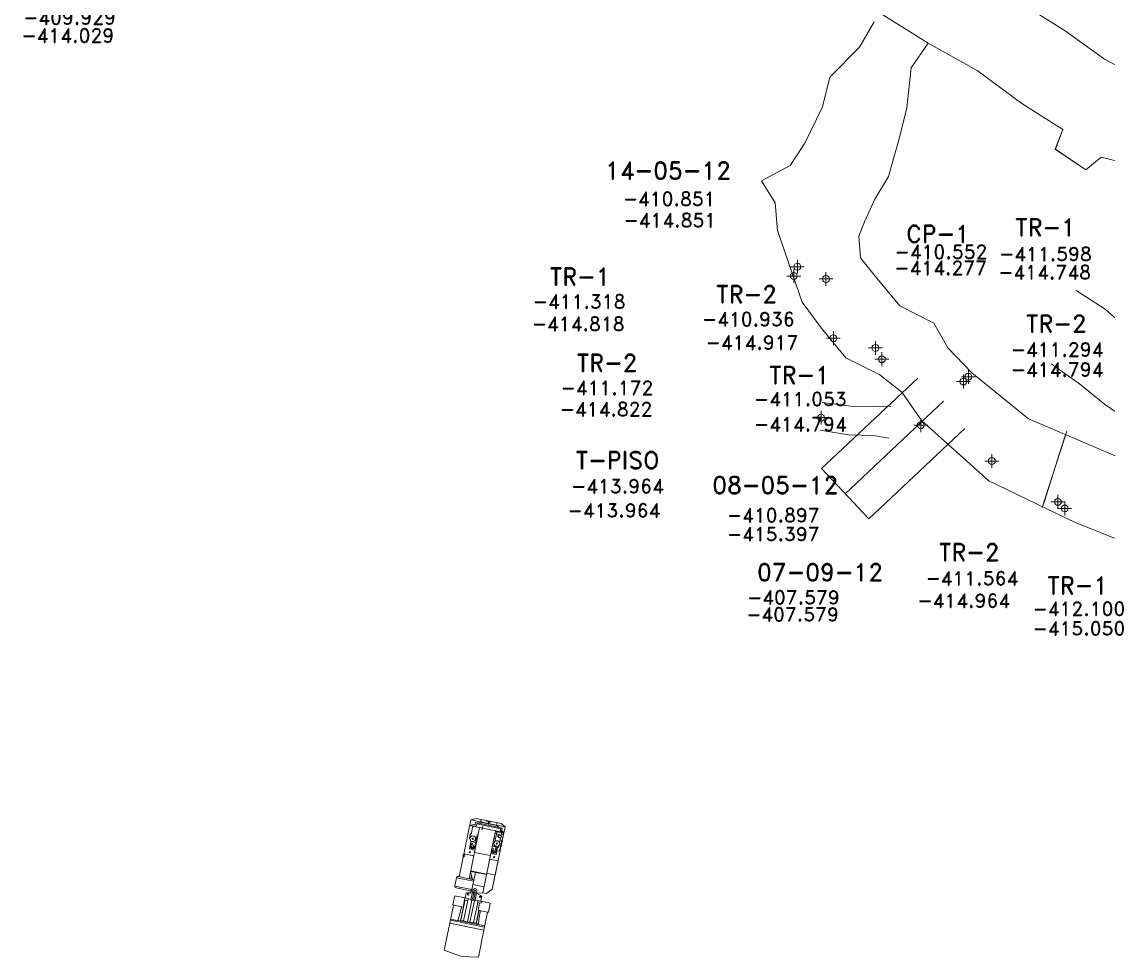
# Model space of a CAD drawing. Extents: x -47776 to 11079, y 0 to 10209.
# Drawn here: x 10543.3 to 10621.8, y 9814.3 to 9881.9 of the extents above; entities that cross this region are included whole.
import ezdxf
from ezdxf.enums import TextEntityAlignment as Align

# ---------------------------------------------------------------- set-up
doc = ezdxf.new("R2010")
doc.units = 0
doc.header["$MEASUREMENT"] = 0
doc.header["$PDMODE"] = 34
doc.header["$PDSIZE"] = 0.5
for name, color, linetype in [('CF-480-7855-EW-FIC', 226, 'Continuous'), ('CF-480-7855-EW-SCR', 226, 'Continuous'), ('SCOPP-', 5, 'Continuous'), ('TALLER-480-6-FIC', 5, 'Continuous'), ('TALLER-480-6-SCR', 4, 'Continuous')]:
    doc.layers.add(name, color=color, linetype=linetype)
doc.styles.add('ROMAND', font='ROMAND.SHX')
doc.styles.add('ROMANS', font='ROMANS.SHX', dxfattribs={"width": 2.5})

# ---------------------------------------------------------------- blocks, each defined once
blk = doc.blocks.new('F2')
at = {"lineweight": 0}
blk.add_point((0, 0), dxfattribs=at)
at = {"lineweight": 0, "style": 'ROMAND'}
for tag, height, p in [('NOMBRE', 1.25, (0.201, 6.617)), ('CIELO', 1, (0.136, 4.616)), ('PISO', 1, (0.136, 3.247))]:
    blk.add_attdef(tag, text='', height=height, dxfattribs=at).set_placement(p, align=Align.CENTER)
at = {"lineweight": 0, "style": 'ROMANS', "flags": 1}
for tag, p in [('MINA', (-0.074, -3.255)), ('LOCALIZACION', (-0.074, -4.928)), ('ESTRUCTURA', (-0.074, -6.618)), ('NIVEL', (-0.074, -8.29)), ('OBRA', (-0.074, -10.121)), ('FECHA', (-0.074, -11.793)), ('ATRAS', (-0.074, -13.483)), ('TOPOGRAFO', (2.675, -15.297))]:
    blk.add_attdef(tag, text='', height=1.25, dxfattribs=at).set_placement(p, align=Align.CENTER)

msp = doc.modelspace()

# ---------------------------------------------------------------- linework, layer by layer
at = {"color": 6, "linetype": 'Continuous', "lineweight": 0, "elevation": -411.089, "flags": 128}
msp.add_lwpolyline([(10608.782, 9880.315), (10601.958, 9884.612)], dxfattribs=at)
at = {"color": 3, "linetype": 'Continuous', "lineweight": 0, "elevation": -415.006, "flags": 128}
msp.add_lwpolyline([(10611.436, 9852.474), (10604.497, 9845.951), (10601.079, 9849.587), (10608.034, 9856.124)], dxfattribs=at)
at = {"color": 1, "linetype": 'Continuous', "lineweight": 0, "flags": 128}
msp.add_lwpolyline([(10602.792, 9847.766), (10609.894, 9854.442)], dxfattribs=at)
at = {"layer": 'CF-480-7855-EW-SCR', "color": 5, "linetype": 'Continuous', "lineweight": 0}
for points in [[(10599.31, 9893.06, -409.125), (10601.432, 9891.556, -409.898), (10604.768, 9889.34, -410), (10608.016, 9887.759, -409.801), (10611.868, 9885.237, -410.003), (10615.272, 9883.33, -410.105), (10618.659, 9881.201, -410.507), (10621.515, 9879.155, -410.508), (10623.285, 9878.219, -410.609), (10623.543, 9878.065, -410.609), (10623.543, 9878.065, -410.609)], [(10599.31, 9893.06, -413.525), (10601.432, 9891.556, -413.898), (10604.768, 9889.34, -414.1), (10608.016, 9887.759, -414.101), (10611.868, 9885.237, -414.103), (10615.272, 9883.33, -414.005), (10618.659, 9881.201, -414.107), (10621.515, 9879.155, -414.208), (10623.285, 9878.219, -414.209), (10623.543, 9878.065, -414.209), (10623.543, 9878.065, -414.209)], [(10604.88, 9881.87, -411.089), (10603.824, 9880.031, -410.76), (10601.673, 9877.874, -410.321), (10601.137, 9875.72, -410.491), (10599.878, 9873.1, -410.651), (10598.803, 9871.484, -410.925), (10596.743, 9870.367, -411), (10597.729, 9868.79, -410.985), (10597.899, 9866.785, -410.76), (10599.667, 9861.619, -410.851)], [(10604.88, 9881.87, -414.789), (10603.824, 9880.031, -415.06), (10601.673, 9877.874, -414.921), (10601.137, 9875.72, -414.991), (10599.878, 9873.1, -415.051), (10598.803, 9871.484, -414.925), (10596.743, 9870.367, -415), (10597.729, 9868.79, -414.985), (10597.899, 9866.785, -414.96), (10599.667, 9861.619, -414.851)], [(10608.782, 9880.315, -411.089), (10607.54, 9878.55, -410.76), (10607.246, 9875.653, -410.321), (10606.711, 9873.499, -410.491), (10605.916, 9870.694, -410.651), (10604.934, 9869.04, -410.925), (10604.175, 9867.405, -411), (10603.767, 9866.383, -410.985), (10603.882, 9864.816, -410.76), (10603.882, 9864.816, -410.76)], [(10608.782, 9880.315, -414.789), (10607.54, 9878.55, -415.06), (10607.246, 9875.653, -414.921), (10606.711, 9873.499, -414.991), (10605.916, 9870.694, -415.051), (10604.934, 9869.04, -414.925), (10604.175, 9867.405, -415), (10603.767, 9866.383, -414.985), (10603.882, 9864.816, -414.96), (10603.882, 9864.816, -414.96)], [(10608.782, 9880.315, -411.089), (10612.308, 9878.344, -410.105), (10615.543, 9875.957, -410.507), (10618.5, 9874.083, -410.508), (10617.96, 9872.67, -410.609), (10620.162, 9871.161, -410.609), (10621.27, 9872.088, -410.41)], [(10608.782, 9880.315, -414.789), (10612.308, 9878.344, -414.005), (10615.543, 9875.957, -414.107), (10618.5, 9874.083, -414.208), (10617.963, 9872.667, -414.209), (10620.171, 9871.161, -414.209), (10621.27, 9872.088, -414.31)], [(10621.27, 9872.088, -414.31), (10621.27, 9872.088, -414.31), (10623.026, 9871.651, -414.667), (10625.644, 9870.184, -414.67), (10628.211, 9868.631, -414.673)], [(10621.27, 9872.088, -410.41), (10621.27, 9872.088, -410.41), (10623.026, 9871.651, -410.367), (10625.644, 9870.184, -410.07), (10628.211, 9868.631, -410.073)], [(10603.882, 9864.816, -410.76), (10604.938, 9863.493, -410.972), (10606.732, 9861.336, -410.975), (10609.181, 9860.085, -411.086), (10610.204, 9858.297, -411.117), (10611.935, 9856.495, -411.13)], [(10603.882, 9864.816, -414.96), (10604.938, 9863.493, -414.772), (10606.732, 9861.336, -414.775), (10609.181, 9860.085, -414.786), (10610.204, 9858.297, -414.717), (10611.935, 9856.495, -414.73)], [(10619.473, 9862.44, -408.908), (10621.548, 9861.093, -408.959), (10623.336, 9859.528, -408.807), (10625.57, 9858.338, -408.961), (10628.026, 9857.177, -409.019)], [(10619.473, 9862.44, -413.008), (10621.548, 9861.093, -413.059), (10623.336, 9859.528, -413.007), (10625.57, 9858.338, -412.961), (10628.026, 9857.177, -413.019)], [(10599.667, 9861.619, -410.851), (10601.043, 9859.753, -410.972), (10602.837, 9857.596, -410.975), (10605.286, 9856.345, -411.086), (10606.886, 9855.111, -411.117), (10608.328, 9853.032, -411.13)], [(10599.667, 9861.619, -414.851), (10601.043, 9859.753, -414.772), (10602.837, 9857.596, -414.775), (10605.286, 9856.345, -414.786), (10606.886, 9855.111, -414.717), (10608.328, 9853.032, -414.73)], [(10617.655, 9857.143, -408.908), (10619.697, 9855.702, -408.959), (10621.518, 9854.231, -408.807), (10623.655, 9852.757, -408.961), (10626.338, 9852.259, -409.019)], [(10617.655, 9857.143, -413.008), (10619.697, 9855.702, -413.059), (10621.518, 9854.231, -413.007), (10623.655, 9852.757, -412.961), (10626.338, 9852.259, -413.019)], [(10611.935, 9856.495, -411.13), (10616.014, 9853.174, -410.881), (10621.108, 9851.017, -411.215), (10623.778, 9849.849, -411.14), (10626.479, 9848.776, -410.966), (10629.271, 9847.989, -410.891), (10632.571, 9848.015, -410.591)], [(10611.935, 9856.495, -414.73), (10616.013, 9853.174, -415.281), (10621.108, 9851.017, -415.215), (10623.778, 9849.849, -415.14), (10626.479, 9848.776, -415.266), (10629.271, 9847.989, -415.091), (10632.571, 9848.015, -413.891)], [(10601.131, 9854.362, -407.579), (10603.193, 9854.104, -407.925), (10604.995, 9854.067, -409.007), (10606.114, 9854.082, -409.776)], [(10601.131, 9854.362, -409.579), (10603.193, 9854.104, -410.925), (10604.995, 9854.067, -412.007), (10606.114, 9854.082, -412.776)], [(10608.328, 9853.032, -411.13), (10613.159, 9848.706, -410.881), (10619.404, 9845.682, -411.215), (10622.105, 9844.61, -411.14), (10624.866, 9843.727, -410.966), (10627.536, 9842.559, -410.891), (10631.761, 9840.579, -409.746)], [(10608.328, 9853.032, -414.73), (10613.159, 9848.706, -415.281), (10619.404, 9845.682, -415.215), (10622.105, 9844.61, -415.14), (10624.866, 9843.727, -415.266), (10627.536, 9842.559, -415.091), (10631.761, 9840.579, -414.146)], [(10600.979, 9852.368, -407.579), (10603.033, 9852.01, -407.925), (10604.836, 9851.973, -409.007), (10605.939, 9851.789, -409.776)], [(10600.979, 9852.368, -409.579), (10603.033, 9852.01, -410.925), (10604.836, 9851.973, -412.007), (10605.939, 9851.789, -412.776)]]:
    msp.add_polyline3d(points, dxfattribs=at)
at = {"layer": 'SCOPP-', "color": 1, "linetype": 'Continuous', "lineweight": 0, "flags": 128}
for points in [[(10575.753, 9824.202), (10574.914, 9820.096)], [(10576.064, 9823.902), (10575.669, 9823.793)], [(10575.753, 9824.202), (10576.147, 9824.31), (10577.95, 9823.942), (10578.222, 9823.697), (10577.604, 9823.824), (10575.753, 9824.202)], [(10576.091, 9824.003), (10576.033, 9823.719)], [(10576.091, 9824.003), (10578.006, 9823.612)], [(10576.198, 9823.981), (10576.14, 9823.697)], [(10576.184, 9823.909), (10577.9, 9823.559)], [(10576.467, 9824.056), (10576.246, 9823.971)], [(10576.414, 9824.035), (10577.639, 9823.785)], [(10576.504, 9824.237), (10576.467, 9824.056)], [(10576.871, 9824.088), (10577.162, 9824.028)], [(10577.03, 9823.91), (10577.01, 9823.815)], [(10577.641, 9824.005), (10577.604, 9823.824)], [(10577.604, 9823.824), (10577.748, 9823.664)], [(10576.384, 9823.647), (10575.629, 9819.95)], [(10575.956, 9823.735), (10575.88, 9823.684), (10575.791, 9823.245), (10575.701, 9823.137), (10575.649, 9822.885), (10575.686, 9822.808)], [(10575.669, 9823.793), (10578.138, 9823.289)], [(10576.139, 9822.446), (10576.076, 9822.459), (10576.206, 9823.097), (10576.269, 9823.084)], [(10576.586, 9823.693), (10576.547, 9823.5), (10576.579, 9823.493), (10576.619, 9823.686), (10576.586, 9823.693)], [(10577.521, 9823.415), (10576.605, 9818.933)], [(10578.222, 9823.697), (10577.302, 9819.197)], [(10577.609, 9823.211), (10577.503, 9823.233), (10577.423, 9822.843), (10577.529, 9822.821)], [(10577.645, 9823.39), (10577.493, 9822.643)], [(10577.511, 9823.365), (10578.042, 9823.256), (10578.138, 9823.289)], [(10577.603, 9823.182), (10577.94, 9823.114), (10577.982, 9823.321)], [(10577.741, 9823.057), (10577.696, 9823.066), (10577.686, 9823.018), (10577.729, 9823.009)], [(10577.915, 9823.63), (10577.857, 9823.346)], [(10577.94, 9823.114), (10577.929, 9823.059)], [(10577.946, 9823.142), (10578.102, 9823.111)], [(10578.006, 9823.612), (10577.948, 9823.328)], [(10577.971, 9823.44), (10578.138, 9823.289)], [(10578.106, 9823.295), (10578.07, 9823.117)], [(10576.05, 9822.014), (10575.645, 9822.097), (10575.758, 9822.647), (10576.1, 9822.577)], [(10576.057, 9822.287), (10576.046, 9822.233), (10575.977, 9822.132), (10575.857, 9822.109), (10575.755, 9822.177), (10575.732, 9822.298), (10575.782, 9822.541), (10575.871, 9822.523)], [(10575.821, 9822.28), (10575.732, 9822.298)], [(10575.848, 9822.412), (10575.759, 9822.43)], [(10575.871, 9822.523), (10575.821, 9822.28), (10575.831, 9822.227), (10575.875, 9822.197), (10575.927, 9822.208), (10575.957, 9822.252), (10575.968, 9822.305)], [(10575.967, 9822.39), (10576.089, 9822.365), (10576.073, 9822.284), (10575.951, 9822.309), (10575.967, 9822.39)], [(10575.957, 9822.252), (10576.046, 9822.233)], [(10577.424, 9822.306), (10577.3, 9822.332)], [(10577.785, 9822.353), (10577.754, 9822.202), (10577.417, 9822.271), (10577.442, 9822.395)], [(10577.99, 9822.727), (10577.827, 9821.928), (10577.632, 9821.968)], [(10577.901, 9822.922), (10577.824, 9822.547)], [(10577.866, 9822.752), (10578.022, 9822.72)], [(10577.942, 9823.016), (10577.995, 9823.005), (10577.985, 9822.957), (10577.935, 9822.967)], [(10575.964, 9821.592), (10575.249, 9821.738)], [(10575.833, 9822.225), (10575.812, 9822.125)], [(10575.92, 9822.204), (10575.9, 9822.106)], [(10576.017, 9821.85), (10577.154, 9821.617)], [(10577.683, 9822.216), (10577.578, 9821.702), (10577.187, 9821.782)], [(10577.404, 9822.097), (10577.281, 9822.122), (10577.265, 9822.04), (10577.387, 9822.015), (10577.404, 9822.097)], [(10577.28, 9822.037), (10577.27, 9821.983), (10577.293, 9821.863), (10577.395, 9821.794), (10577.515, 9821.818), (10577.584, 9821.919), (10577.633, 9822.163), (10577.544, 9822.181)], [(10577.359, 9821.965), (10577.27, 9821.983)], [(10577.373, 9821.907), (10577.353, 9821.809)], [(10577.544, 9822.181), (10577.495, 9821.937), (10577.465, 9821.893), (10577.413, 9821.883), (10577.369, 9821.913), (10577.359, 9821.965), (10577.37, 9822.019)], [(10577.462, 9821.892), (10577.442, 9821.792)], [(10577.495, 9821.937), (10577.584, 9821.919)], [(10577.522, 9822.07), (10577.611, 9822.051)], [(10575.648, 9819.083), (10576.01, 9818.916), (10576.605, 9818.933), (10576.879, 9818.877), (10577.302, 9819.197), (10577.718, 9821.234)], [(10577.718, 9821.234), (10577.101, 9821.36)], [(10576.082, 9820.408), (10575.829, 9819.168), (10574.587, 9819.422)], [(10574.587, 9819.422), (10574.708, 9820.015)], [(10574.85, 9820.109), (10574.788, 9820.105), (10574.736, 9820.071), (10574.708, 9820.015)], [(10575.95, 9819.762), (10574.708, 9820.015)], [(10574.85, 9820.109), (10574.952, 9820.287)], [(10574.85, 9820.109), (10575.856, 9819.903)], [(10575.86, 9819.903), (10575.736, 9820.481)], [(10575.737, 9820.478), (10576.874, 9820.246)], [(10576.874, 9820.246), (10575.737, 9820.478)], [(10575.743, 9820.511), (10576.88, 9820.279)], [(10576.88, 9820.279), (10575.743, 9820.511)], [(10575.807, 9820.147), (10575.761, 9819.923)], [(10575.856, 9819.903), (10575.912, 9819.875), (10575.946, 9819.824), (10575.95, 9819.762)], [(10577.511, 9820.217), (10576.893, 9820.343)], [(10574.681, 9819.28), (10574.625, 9819.308), (10574.591, 9819.36), (10574.587, 9819.422)], [(10575.687, 9819.075), (10574.681, 9819.28)], [(10575.829, 9819.168), (10575.801, 9819.113), (10575.749, 9819.079), (10575.687, 9819.075)], [(10575.902, 9819.527), (10576.694, 9819.365)], [(10573.827, 9814.777), (10575.074, 9814.337), (10576.296, 9814.272), (10576.697, 9816.233), (10576.964, 9817.54), (10577.016, 9817.529), (10577.152, 9818.193), (10576.411, 9818.345), (10576.41, 9818.336), (10576.52, 9818.313), (10576.492, 9818.177), (10576.237, 9818.229), (10576.265, 9818.366), (10576.41, 9818.336)], [(10575.329, 9818.557), (10575.33, 9818.565), (10574.59, 9818.717), (10574.454, 9818.052), (10575.195, 9817.901), (10575.301, 9818.421)], [(10575.316, 9818.417), (10575.004, 9816.891)], [(10575.335, 9818.414), (10575.04, 9816.97)], [(10575.522, 9818.375), (10575.224, 9816.916)], [(10575.567, 9818.508), (10575.539, 9818.372), (10575.284, 9818.424), (10575.312, 9818.56), (10575.567, 9818.508)], [(10575.798, 9819.014), (10575.725, 9818.935), (10575.419, 9818.921), (10575.344, 9818.554)], [(10575.819, 9818.395), (10575.5, 9816.834)], [(10575.785, 9818.445), (10575.563, 9818.49)], [(10576.006, 9818.356), (10575.688, 9816.798)], [(10575.864, 9818.983), (10575.756, 9818.451)], [(10576.261, 9818.348), (10576.048, 9818.391), (10576.04, 9818.349), (10575.776, 9818.403), (10575.792, 9818.48), (10576.056, 9818.426), (10576.048, 9818.391)], [(10575.957, 9818.941), (10575.957, 9818.941), (10575.86, 9818.466)], [(10576.062, 9818.918), (10575.965, 9818.445), (10575.965, 9818.445)], [(10576.164, 9818.921), (10576.055, 9818.39)], [(10576.237, 9818.923), (10576.273, 9818.823), (10576.555, 9818.688), (10576.482, 9818.33)], [(10574.228, 9816.738), (10574.495, 9818.044)], [(10574.803, 9816.932), (10574.942, 9817.314), (10575.067, 9817.927)], [(10576.246, 9818.228), (10575.947, 9816.766)], [(10576.327, 9817.67), (10576.137, 9816.743)], [(10576.347, 9817.666), (10576.141, 9816.659)], [(10576.964, 9817.54), (10576.276, 9817.68), (10576.382, 9818.2)], [(10576.446, 9817.645), (10576.321, 9817.032), (10576.299, 9816.626)], [(10574.273, 9816.96), (10576.742, 9816.456)], [(10574.289, 9817.037), (10576.758, 9816.533)], [(10574.98, 9816.896), (10574.998, 9816.983), (10575.384, 9816.869), (10575.58, 9816.811), (10576.215, 9816.734), (10576.198, 9816.647)], [(10575.384, 9816.869), (10575.373, 9816.815)], [(10575.832, 9816.78), (10575.82, 9816.724)], [(10576.697, 9816.233), (10574.228, 9816.738), (10573.827, 9814.777)]]:
    msp.add_lwpolyline(points, dxfattribs=at)
at = {"layer": 'SCOPP-', "color": 1, "linetype": 'Continuous', "lineweight": 0}
for centre, radius in [((10577.058, 9824.049), 0.0574), ((10575.89, 9822.841), 0.206), ((10577.836, 9823.007), 0.107), ((10575.89, 9822.841), 0.0496), ((10577.627, 9822.487), 0.206), ((10577.627, 9822.487), 0.0496), ((10575.245, 9821.607), 0.0809), ((10575.679, 9821.868), 0.0426), ((10577.441, 9821.508), 0.0426), ((10576.041, 9819.085), 0.153), ((10576.041, 9819.085), 0.0539), ((10575.551, 9818.813), 0.0462), ((10576.418, 9818.636), 0.0462)]:
    msp.add_circle(centre, radius, dxfattribs=at)
at = {"layer": 'TALLER-480-6-SCR', "color": 5, "linetype": 'Continuous', "lineweight": 0}
msp.add_polyline3d([(10617.019, 9846.759, -415.281), (10618.784, 9852.284, -415.281), (10618.784, 9852.284, -412.729), (10618.608, 9851.731, -411.436), (10618.123, 9850.212, -410.881), (10617.681, 9848.831, -410.881), (10617.196, 9847.311, -411.436), (10617.019, 9846.759, -412.729), (10617.019, 9846.759, -415.281)], dxfattribs=at)

# ---------------------------------------------------------------- block references
at = {"layer": 'CF-480-7855-EW-FIC', "color": 8, "linetype": 'Continuous', "lineweight": 0}
ref = msp.add_blockref('F2', (10560.525, 9883.846, -409.929), dxfattribs=at)
ref.add_attrib('NOMBRE', '24-05-12', dxfattribs={"layer": '0', "lineweight": 0, "height": 1.25, "style": 'ROMAND'}).set_placement((10547.711, 9883.044, -409.929), align=Align.CENTER)
ref.add_attrib('CIELO', '-409.929', dxfattribs={"layer": '0', "lineweight": 0, "height": 1, "style": 'ROMAND'}).set_placement((10546.777, 9881.676, -409.929), align=Align.CENTER)
ref.add_attrib('PISO', '-414.029', dxfattribs={"layer": '0', "lineweight": 0, "height": 1, "style": 'ROMAND'}).set_placement((10546.653, 9880.37, -409.929), align=Align.CENTER)
at = {"layer": 'TALLER-480-6-FIC', "color": 1, "linetype": 'Continuous', "lineweight": 0}
ref = msp.add_blockref('F2', (10601.398, 9863.281, -410.851), dxfattribs=at)
ref.add_attrib('NOMBRE', '14-05-12', dxfattribs={"layer": '0', "lineweight": 0, "height": 1.25, "style": 'ROMAND'}).set_placement((10589.989, 9870.49, -410.851), align=Align.CENTER)
ref.add_attrib('CIELO', '-410.851', dxfattribs={"layer": '0', "lineweight": 0, "height": 1, "style": 'ROMAND'}).set_placement((10590.083, 9868.576, -410.851), align=Align.CENTER)
ref.add_attrib('PISO', '-414.851', dxfattribs={"layer": '0', "lineweight": 0, "height": 1, "style": 'ROMAND'}).set_placement((10590.129, 9867.034, -410.851), align=Align.CENTER)
ref = msp.add_blockref('F2', (10608.245, 9852.716, -410.552), dxfattribs=at)
ref.add_attrib('NOMBRE', 'CP-1', dxfattribs={"layer": '0', "lineweight": 0, "height": 1.25, "style": 'ROMAND'}).set_placement((10609.494, 9865.914, -410.552), align=Align.CENTER)
ref.add_attrib('CIELO', '-410.552', dxfattribs={"layer": '0', "lineweight": 0, "height": 1, "style": 'ROMAND'}).set_placement((10609.714, 9864.742, -410.552), align=Align.CENTER)
ref.add_attrib('PISO', '-414.277', dxfattribs={"layer": '0', "lineweight": 0, "height": 1, "style": 'ROMAND'}).set_placement((10609.688, 9863.584, -410.552), align=Align.CENTER)
ref = msp.add_blockref('F2', (10611.687, 9856.218, -411.598), dxfattribs=at)
ref.add_attrib('NOMBRE', 'TR-1', dxfattribs={"layer": '0', "lineweight": 0, "height": 1.25, "style": 'ROMAND'}).set_placement((10617.252, 9866.39, -411.598), align=Align.CENTER)
ref.add_attrib('CIELO', '-411.598', dxfattribs={"layer": '0', "lineweight": 0, "height": 1, "style": 'ROMAND'}).set_placement((10617.252, 9864.59, -411.598), align=Align.CENTER)
ref.add_attrib('PISO', '-414.748', dxfattribs={"layer": '0', "lineweight": 0, "height": 1, "style": 'ROMAND'}).set_placement((10617.192, 9863.269, -411.598), align=Align.CENTER)
ref = msp.add_blockref('F2', (10599.332, 9864.168, -411.172), dxfattribs=at)
ref.add_attrib('NOMBRE', 'TR-2', dxfattribs={"layer": '0', "lineweight": 0, "height": 1.25, "style": 'ROMAND'}).set_placement((10585.591, 9856.595, -411.172), align=Align.CENTER)
ref.add_attrib('CIELO', '-411.172', dxfattribs={"layer": '0', "lineweight": 0, "height": 1, "style": 'ROMAND'}).set_placement((10585.591, 9854.919, -411.172), align=Align.CENTER)
ref.add_attrib('PISO', '-414.822', dxfattribs={"layer": '0', "lineweight": 0, "height": 1, "style": 'ROMAND'}).set_placement((10585.524, 9853.377, -411.172), align=Align.CENTER)
ref = msp.add_blockref('F2', (10599.074, 9863.492, -411.318), dxfattribs=at)
ref.add_attrib('NOMBRE', 'TR-1', dxfattribs={"layer": '0', "lineweight": 0, "height": 1.25, "style": 'ROMAND'}).set_placement((10583.644, 9862.83, -411.318), align=Align.CENTER)
ref.add_attrib('CIELO', '-411.318', dxfattribs={"layer": '0', "lineweight": 0, "height": 1, "style": 'ROMAND'}).set_placement((10583.577, 9861.154, -411.318), align=Align.CENTER)
ref.add_attrib('PISO', '-414.818', dxfattribs={"layer": '0', "lineweight": 0, "height": 1, "style": 'ROMAND'}).set_placement((10583.51, 9859.545, -411.318), align=Align.CENTER)
ref = msp.add_blockref('F2', (10604.969, 9858.299, -410.936), dxfattribs=at)
ref.add_attrib('NOMBRE', 'TR-2', dxfattribs={"layer": '0', "lineweight": 0, "height": 1.25, "style": 'ROMAND'}).set_placement((10595.662, 9861.55, -410.936), align=Align.CENTER)
ref.add_attrib('CIELO', '-410.936', dxfattribs={"layer": '0', "lineweight": 0, "height": 1, "style": 'ROMAND'}).set_placement((10595.796, 9859.874, -410.936), align=Align.CENTER)
ref.add_attrib('PISO', '-414.917', dxfattribs={"layer": '0', "lineweight": 0, "height": 1, "style": 'ROMAND'}).set_placement((10596.065, 9858.198, -410.936), align=Align.CENTER)
ref = msp.add_blockref('F2', (10611.32, 9855.873, -411.294), dxfattribs=at)
ref.add_attrib('NOMBRE', 'TR-2', dxfattribs={"layer": '0', "lineweight": 0, "height": 1.25, "style": 'ROMAND'}).set_placement((10618.033, 9859.428, -411.294), align=Align.CENTER)
ref.add_attrib('CIELO', '-411.294', dxfattribs={"layer": '0', "lineweight": 0, "height": 1, "style": 'ROMAND'}).set_placement((10618.093, 9857.687, -411.294), align=Align.CENTER)
ref.add_attrib('PISO', '-414.794', dxfattribs={"layer": '0', "lineweight": 0, "height": 1, "style": 'ROMAND'}).set_placement((10618.093, 9856.246, -411.294), align=Align.CENTER)
ref = msp.add_blockref('F2', (10601.932, 9859, -413.964), dxfattribs=at)
ref.add_attrib('NOMBRE', 'T-PISO', dxfattribs={"layer": '0', "lineweight": 0, "height": 1.25, "style": 'ROMAND'}).set_placement((10586.347, 9849.566, -413.964), align=Align.CENTER)
ref.add_attrib('CIELO', '-413.964', dxfattribs={"layer": '0', "lineweight": 0, "height": 1, "style": 'ROMAND'}).set_placement((10586.347, 9847.815, -413.964), align=Align.CENTER)
ref.add_attrib('PISO', '-413.964', dxfattribs={"layer": '0', "lineweight": 0, "height": 1, "style": 'ROMAND'}).set_placement((10586.097, 9846.065, -413.964), align=Align.CENTER)
ref = msp.add_blockref('F2', (10605.434, 9857.485, -411.053), dxfattribs=at)
ref.add_attrib('NOMBRE', 'TR-1', dxfattribs={"layer": '0', "lineweight": 0, "height": 1.25, "style": 'ROMAND'}).set_placement((10599.488, 9855.717, -411.053), align=Align.CENTER)
ref.add_attrib('CIELO', '-411.053', dxfattribs={"layer": '0', "lineweight": 0, "height": 1, "style": 'ROMAND'}).set_placement((10599.556, 9854.108, -411.053), align=Align.CENTER)
ref.add_attrib('PISO', '-414.794', dxfattribs={"layer": '0', "lineweight": 0, "height": 1, "style": 'ROMAND'}).set_placement((10599.556, 9852.298, -411.053), align=Align.CENTER)
ref = msp.add_blockref('F2', (10601.047, 9853.265, -407.579), dxfattribs=at)
ref.add_attrib('NOMBRE', '07-09-12', dxfattribs={"layer": '0', "lineweight": 0, "height": 1.25, "style": 'ROMAND'}).set_placement((10600.973, 9841.472, -407.579), align=Align.CENTER)
ref.add_attrib('CIELO', '-407.579', dxfattribs={"layer": '0', "lineweight": 0, "height": 1, "style": 'ROMAND'}).set_placement((10599.053, 9839.777, -407.579), align=Align.CENTER)
ref.add_attrib('PISO', '-407.579', dxfattribs={"layer": '0', "lineweight": 0, "height": 1, "style": 'ROMAND'}).set_placement((10598.988, 9838.55, -407.579), align=Align.CENTER)
ref = msp.add_blockref('F2', (10613.373, 9850.128, -410.897), dxfattribs=at)
ref.add_attrib('NOMBRE', '08-05-12', dxfattribs={"layer": '0', "lineweight": 0, "height": 1.25, "style": 'ROMAND'}).set_placement((10597.736, 9847.764, -410.897), align=Align.CENTER)
ref.add_attrib('CIELO', '-410.897', dxfattribs={"layer": '0', "lineweight": 0, "height": 1, "style": 'ROMAND'}).set_placement((10597.6, 9845.717, -410.897), align=Align.CENTER)
ref.add_attrib('PISO', '-415.397', dxfattribs={"layer": '0', "lineweight": 0, "height": 1, "style": 'ROMAND'}).set_placement((10597.6, 9844.353, -410.897), align=Align.CENTER)
ref = msp.add_blockref('F2', (10618.143, 9847.178, -411.564), dxfattribs=at)
ref.add_attrib('NOMBRE', 'TR-2', dxfattribs={"layer": '0', "lineweight": 0, "height": 1.25, "style": 'ROMAND'}).set_placement((10611.746, 9842.914, -411.564), align=Align.CENTER)
ref.add_attrib('CIELO', '-411.564', dxfattribs={"layer": '0', "lineweight": 0, "height": 1, "style": 'ROMAND'}).set_placement((10611.942, 9841.155, -411.564), align=Align.CENTER)
ref.add_attrib('PISO', '-414.964', dxfattribs={"layer": '0', "lineweight": 0, "height": 1, "style": 'ROMAND'}).set_placement((10611.354, 9839.543, -411.564), align=Align.CENTER)
ref = msp.add_blockref('F2', (10618.637, 9846.701, -412.1), dxfattribs=at)
ref.add_attrib('NOMBRE', 'TR-1', dxfattribs={"layer": '0', "lineweight": 0, "height": 1.25, "style": 'ROMAND'}).set_placement((10619.575, 9840.52, -412.1), align=Align.CENTER)
ref.add_attrib('CIELO', '-412.100', dxfattribs={"layer": '0', "lineweight": 0, "height": 1, "style": 'ROMAND'}).set_placement((10619.673, 9838.956, -412.1), align=Align.CENTER)
ref.add_attrib('PISO', '-415.050', dxfattribs={"layer": '0', "lineweight": 0, "height": 1, "style": 'ROMAND'}).set_placement((10619.673, 9837.539, -412.1), align=Align.CENTER)

doc.saveas('drawing.dxf')
